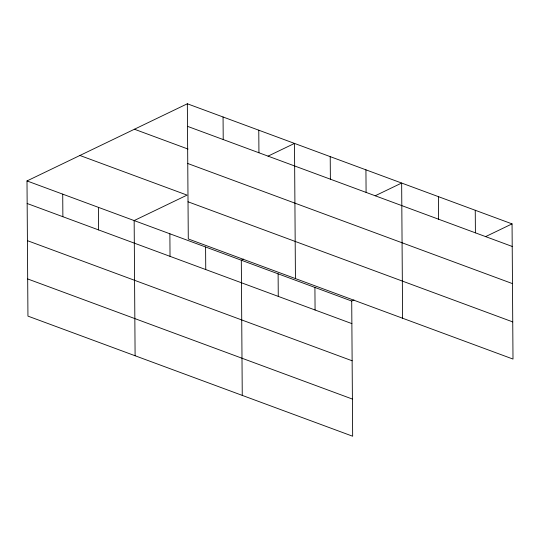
<?xml version="1.0" encoding="UTF-8"?>
<svg xmlns="http://www.w3.org/2000/svg" width="540" height="540" viewBox="0 0 540 540"><rect width="100%" height="100%" fill="white"/><g stroke="black" fill="none" stroke-linecap="round" stroke-linejoin="round"><path stroke-width="0.81" d="M353.983 299.957L351.715 301.05L352.661 436.226L27.945 316.116L27 180.934L187.34 103.775L512.055 223.884L513 359.066L188.285 238.95L187.34 103.775M268.043 156.141L294.496 143.411L295.441 278.586M243.581 259.119L241.313 260.213L242.257 395.388M375.199 195.777L401.652 183.047L402.597 318.229M485.602 236.621L512.055 223.884M187.495 126.34L512.217 246.456M134.426 129.236L188.008 149.054M187.758 163.499L512.474 283.615M79.913 155.473L187.07 195.109L134.156 220.57L135.101 355.752M188.021 201.791L512.744 321.908M27 180.934L351.715 301.05M27.155 203.499L351.877 323.615M27.419 240.665L352.134 360.781M27.682 278.951L352.404 399.067M475.254 210.276L475.409 232.841M438.453 196.661L438.608 219.226M365.931 169.837L366.093 192.402M330.217 156.62L330.372 179.192M314.915 287.435L315.077 310.007M278.113 273.821L278.269 296.393M258.775 130.194L258.937 152.766M223.06 116.984L223.216 139.55M205.591 246.996L205.754 269.568M169.877 233.786L170.033 256.351M98.435 207.36L98.597 229.925M62.721 194.144L62.876 216.716"/></g></svg>
